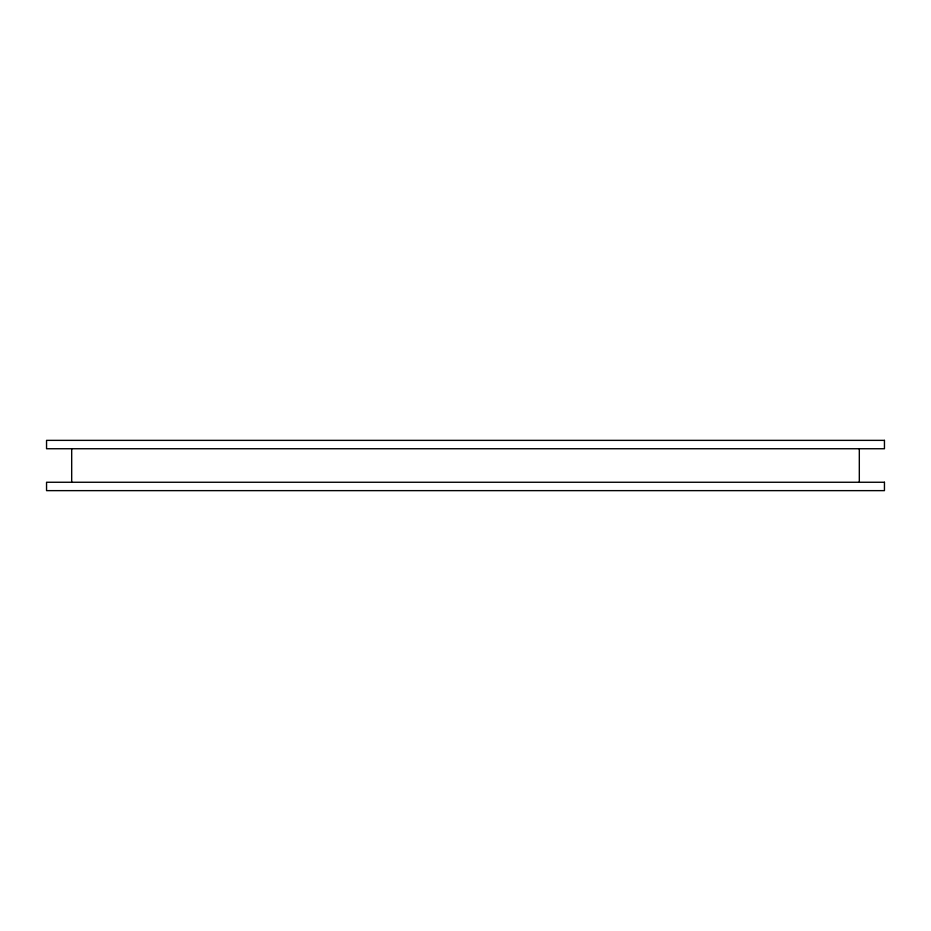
<?xml version="1.0" encoding="UTF-8"?>
<svg xmlns="http://www.w3.org/2000/svg" width="931" height="931" viewBox="0 0 931 931"><rect width="100%" height="100%" fill="white"/><g stroke="black" fill="none" stroke-linecap="round" stroke-linejoin="round"><path stroke-width="1.4" d="M859.313 448.742L859.313 482.258M71.687 448.742L71.687 482.258M884.45 440.363L46.55 440.363L46.55 448.742L884.45 448.742L884.45 440.363M884.45 482.258L46.55 482.258L46.55 490.637L884.45 490.637L884.45 482.258"/></g></svg>
